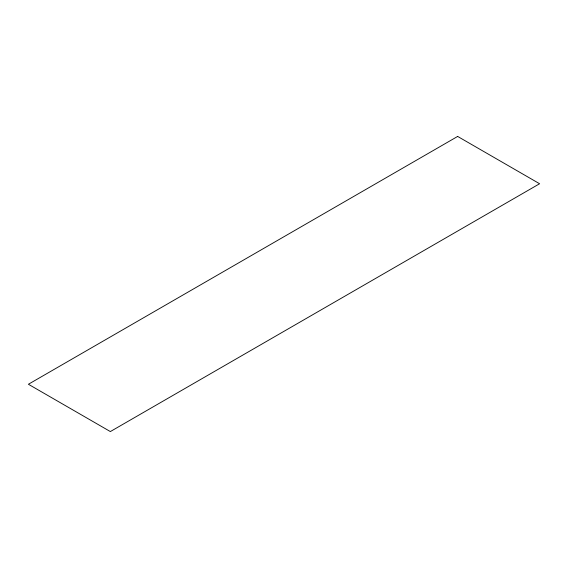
<?xml version="1.0" encoding="UTF-8"?>
<svg xmlns="http://www.w3.org/2000/svg" width="568" height="568" viewBox="0 0 568 568"><rect width="100%" height="100%" fill="white"/><g stroke="black" fill="none" stroke-linecap="round" stroke-linejoin="round"><path stroke-width="0.85" d="M457.652 136.434L28.4 384.259L110.348 431.566L539.6 183.741L457.652 136.434"/></g></svg>
